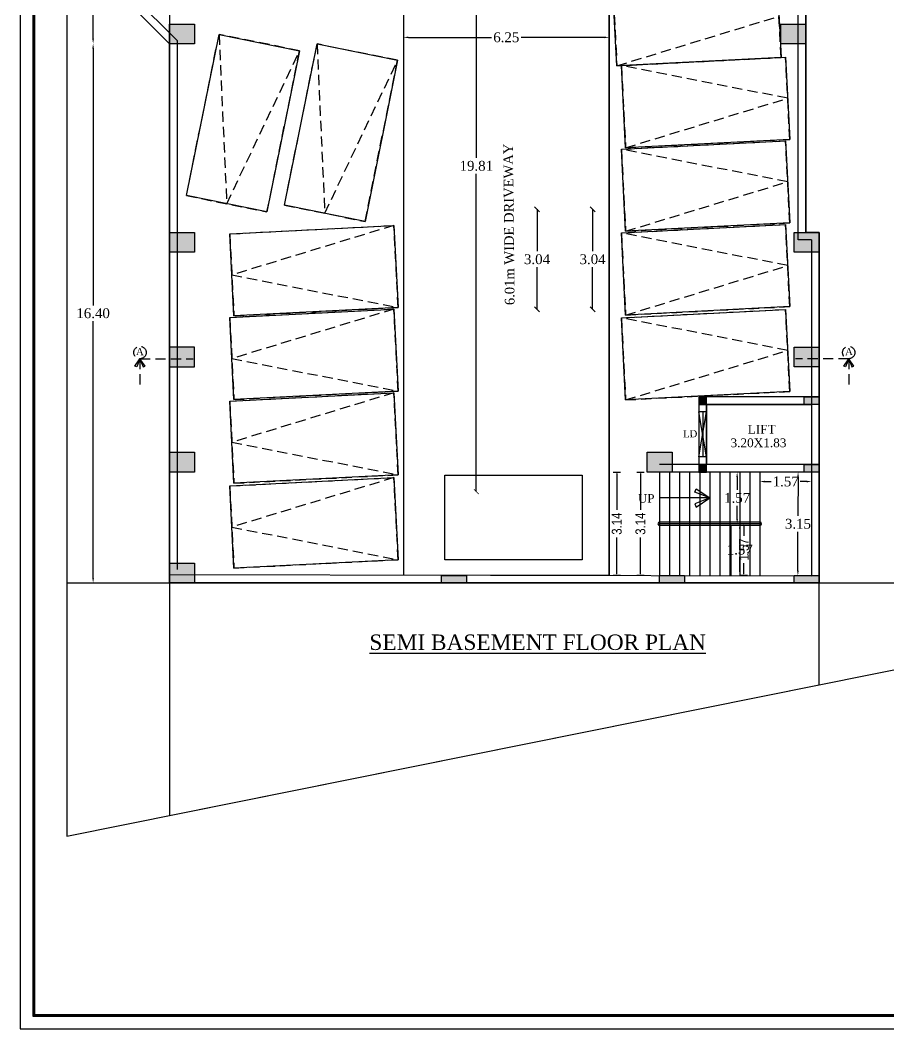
# Model space of a CAD drawing. Header units: metres. Extents: x 395 to 664, y 68 to 153.
# Drawn here: x 436.8 to 463.22, y 77.25 to 107.92 of the extents above; entities that cross this region are included whole.
import ezdxf

# ---------------------------------------------------------------- set-up
doc = ezdxf.new("R2010")
doc.units = ezdxf.units.M
doc.header["$LTSCALE"] = 25
doc.header["$MEASUREMENT"] = 0
doc.header["$PDMODE"] = 34
doc.linetypes.add('HIDDEN', pattern=[0.375, 0.25, -0.125])
doc.layers.get('Defpoints').update_dxf_attribs({"color": 222})
for name, color, linetype in [('ANGULAR_PARKING_SLOT_1', 6, 'Continuous'), ('BLK_1_FLR_-1_ EXIT_WIDTH_ STAIR', 173, 'Continuous'), ('BLK_1_FLR_-1_COVERED_PARKING', 173, 'Continuous'), ('BLK_1_FLR_-1_EXIT_WIDTH_DOOR', 2, 'Continuous'), ('BLK_1_FLR_-1_EXIT_WIDTH_STAIR', 1, 'Continuous'), ('BLK_1_FLR_-1_LIFT_2', 30, 'Continuous'), ('BLK_1_FLR_0_ EXIT_WIDTH_ DOOR', 7, 'Continuous'), ('BLK_1_FLR_0_ EXIT_WIDTH_ STAIR', 173, 'Continuous'), ('BLK_1_LVL_-1_BLDG_FOOT_PRINT', 1, 'Continuous'), ('BLK_1_LVL_-1_BSMNT_FRONT_SETBACK', 7, 'Continuous'), ('BLK_1_LVL_-1_BSMNT_PLOT_BOUNDARY', 7, 'Continuous'), ('BLK_1_LVL_-1_BSMNT_SIDE_SETBACK1', 7, 'Continuous'), ('BLK_1_LVL_-1_BSMNT_SIDE_SETBACK2', 7, 'Continuous'), ('DIST_EXIT', 7, 'Continuous'), ('DRIVE_WAY', 7, 'Continuous'), ('UG_SUMP', 194, 'Continuous')]:
    doc.layers.add(name, color=color, linetype=linetype)
doc.layers.add('BLK_1_FLR_-1_BLT_UP_AREA', color=18, linetype='Continuous', plot=False)
doc.layers.add('BLK_1_FLR_-1_BLT_UP_AREA_DEDUCT', color=18, linetype='Continuous', plot=False)
doc.styles.add('ROOM TEXT 10.5', font='swissc.ttf')
doc.styles.get("Standard").update_dxf_attribs({"font": 'times.ttf'})
doc.dimstyles.new('BUILDING OUTER', dxfattribs={"dimtxt": 0.3, "dimasz": 0.1, "dimexe": 0.18, "dimexo": 0.0625, "dimgap": 0.09, "dimtad": 0, "dimzin": 0, "dimdsep": 46, "dimtxsty": 'ROOM TEXT 10.5', "dimblk": 'A1', "dimcen": 0.09, "dimse1": 1, "dimse2": 1, "dimazin": 0, "dimtfac": 1, "dimtofl": 0, "dimtmove": 0, "dimatfit": 3, "dimfxl": 0, "dimtolj": 1, "dimtzin": 0, "dimarcsym": 0})
doc.dimstyles.get("Standard").update_dxf_attribs({"dimtxt": 0.3, "dimasz": 0.15, "dimexe": 0.18, "dimexo": 0.0625, "dimgap": 0.09, "dimtad": 0, "dimtih": 1, "dimtoh": 1, "dimzin": 0, "dimdsep": 46, "dimtxsty": 'Standard', "dimcen": 0.09, "dimse1": 1, "dimse2": 1, "dimadec": 0, "dimazin": 0, "dimtfac": 1, "dimtofl": 0, "dimtmove": 0, "dimatfit": 3, "dimfxl": 0, "dimtolj": 1, "dimtzin": 0, "dimarcsym": 0})

# ---------------------------------------------------------------- blocks, each defined once
blk = doc.blocks.new('*D41')
at = {"color": 0, "lineweight": -2, "ltscale": 0.5}
for p, q in [((458.603, 94.029), (458.603, 93.634)), ((458.603, 92.754), (458.603, 93.148))]:
    blk.add_line(p, q, dxfattribs=at)
at = {"color": 0, "ltscale": 0.5}
for points in [[(458.578, 94.029), (458.628, 94.029), (458.603, 94.179)], [(458.578, 92.754), (458.628, 92.754), (458.603, 92.604)]]:
    blk.add_solid(points, dxfattribs=at)
at = {"layer": 'Defpoints', "color": 0, "ltscale": 0.5}
for p in [(458.603, 94.179), (458.683, 94.179), (458.683, 92.604)]:
    blk.add_point(p, dxfattribs=at)
at = {"color": 0, "ltscale": 0.5, "insert": (458.603, 93.391), "char_height": 0.3, "attachment_point": 5}
blk.add_mtext('\\A1;1.57', dxfattribs=at)
blk = doc.blocks.new('*D42')
at = {"color": 0, "lineweight": -2, "ltscale": 0.5}
for p, q in [((458.683, 92.454), (458.683, 92.06)), ((458.683, 91.179), (458.683, 91.574))]:
    blk.add_line(p, q, dxfattribs=at)
at = {"color": 0, "ltscale": 0.5}
for points in [[(458.658, 92.454), (458.708, 92.454), (458.683, 92.604)], [(458.658, 91.179), (458.708, 91.179), (458.683, 91.029)]]:
    blk.add_solid(points, dxfattribs=at)
at = {"layer": 'Defpoints', "color": 0, "ltscale": 0.5}
for p in [(458.988, 92.604), (458.683, 91.029), (458.988, 91.029)]:
    blk.add_point(p, dxfattribs=at)
at = {"color": 0, "ltscale": 0.5, "insert": (458.683, 91.817), "char_height": 0.3, "attachment_point": 5}
blk.add_mtext('\\A1;1.57', dxfattribs=at)
blk = doc.blocks.new('*D43')
at = {"color": 0, "lineweight": -2, "ltscale": 0.5}
for p, q in [((459.443, 93.889), (459.638, 93.889)), ((460.717, 93.889), (460.522, 93.889))]:
    blk.add_line(p, q, dxfattribs=at)
at = {"color": 0, "ltscale": 0.5}
for points in [[(459.443, 93.914), (459.443, 93.864), (459.293, 93.889)], [(460.717, 93.914), (460.717, 93.864), (460.867, 93.889)]]:
    blk.add_solid(points, dxfattribs=at)
at = {"layer": 'Defpoints', "color": 0, "ltscale": 0.5}
for p in [(460.867, 93.889), (459.293, 93.391), (460.867, 93.391)]:
    blk.add_point(p, dxfattribs=at)
at = {"color": 0, "ltscale": 0.5, "insert": (460.08, 93.889), "char_height": 0.3, "attachment_point": 5}
blk.add_mtext('\\A1;1.57', dxfattribs=at)
blk = doc.blocks.new('*D44')
at = {"color": 0, "lineweight": -2, "ltscale": 0.5}
for p, q in [((460.456, 94.028), (460.453, 92.845)), ((460.45, 91.177), (460.452, 92.359))]:
    blk.add_line(p, q, dxfattribs=at)
at = {"color": 0, "ltscale": 0.5}
for points in [[(460.431, 94.028), (460.481, 94.028), (460.456, 94.178)], [(460.425, 91.177), (460.475, 91.177), (460.45, 91.027)]]:
    blk.add_solid(points, dxfattribs=at)
at = {"layer": 'Defpoints', "color": 0, "ltscale": 0.5}
for p in [(459.991, 94.179), (459.984, 91.028), (460.45, 91.027)]:
    blk.add_point(p, dxfattribs=at)
at = {"color": 0, "ltscale": 0.5, "insert": (460.453, 92.602), "char_height": 0.3, "attachment_point": 5}
blk.add_mtext('\\A1;3.15', dxfattribs=at)
blk = doc.blocks.new('*D47')
at = {"color": 0, "lineweight": -2, "ltscale": 0.5}
for p, q in [((439.016, 107.053), (439.016, 99.248)), ((439.016, 90.956), (439.016, 98.762))]:
    blk.add_line(p, q, dxfattribs=at)
for points in [[(438.991, 107.053), (439.041, 107.053), (439.016, 107.203)], [(438.991, 90.956), (439.041, 90.956), (439.016, 90.806)]]:
    blk.add_solid(points, dxfattribs=at)
at = {"layer": 'Defpoints', "color": 0, "lineweight": -2, "ltscale": 0.5}
for p in [(439.016, 107.203), (441.711, 107.203), (441.711, 90.806)]:
    blk.add_point(p, dxfattribs=at)
at = {"color": 0, "ltscale": 0.5, "insert": (439.016, 99.005), "char_height": 0.3, "attachment_point": 5}
blk.add_mtext('\\A1;16.40', dxfattribs=at)
blk = doc.blocks.new('*D37')
at = {"color": 0, "lineweight": -2, "ltscale": 0.5}
for p, q in [((439.016, 124.019), (439.016, 115.929)), ((439.016, 107.353), (439.016, 115.443))]:
    blk.add_line(p, q, dxfattribs=at)
for points in [[(438.991, 124.019), (439.041, 124.019), (439.016, 124.169)], [(438.991, 107.353), (439.041, 107.353), (439.016, 107.203)]]:
    blk.add_solid(points, dxfattribs=at)
at = {"layer": 'Defpoints', "color": 0, "lineweight": -2, "ltscale": 0.5}
for p in [(439.016, 124.169), (440.298, 124.169), (441.711, 107.203)]:
    blk.add_point(p, dxfattribs=at)
at = {"color": 0, "ltscale": 0.5, "insert": (439.016, 115.686), "char_height": 0.3, "attachment_point": 5}
blk.add_mtext('\\A1;16.97', dxfattribs=at)
blk = doc.blocks.new('A1')
at = {"color": 8, "lineweight": -2}
blk.add_line((0, 2.52), (0, -2.52), dxfattribs=at)
blk.add_solid([(-2.27, 0.38), (-2.27, -0.38), (0, 0)], dxfattribs=at)
blk = doc.blocks.new('*D139')
at = {"layer": 'BLK_1_FLR_0_ EXIT_WIDTH_ DOOR', "color": 0, "lineweight": -2, "ltscale": 25}
for p, q in [((455.663, 94.136), (455.663, 93.028)), ((455.663, 91.078), (455.663, 92.186))]:
    blk.add_line(p, q, dxfattribs=at)
at = {"layer": 'Defpoints', "color": 0, "linetype": 'ByBlock', "lineweight": -2, "ltscale": 25}
for p in [(456.525, 94.179), (455.663, 91.035), (456.525, 91.035)]:
    blk.add_point(p, dxfattribs=at)
at = {"layer": 'BLK_1_FLR_0_ EXIT_WIDTH_ DOOR', "color": 0, "linetype": 'ByBlock', "lineweight": -2, "ltscale": 25, "xscale": 0.043, "yscale": 0.043, "zscale": 0.043}
for p, rotation in [((455.663, 94.179), 90), ((455.663, 91.035), 270)]:
    blk.add_blockref('A1', p, dxfattribs=dict(at, rotation=rotation))
at = {"layer": 'BLK_1_FLR_0_ EXIT_WIDTH_ DOOR', "color": 0, "linetype": 'ByBlock', "lineweight": -2, "ltscale": 25, "insert": (455.663, 92.607), "char_height": 0.3, "attachment_point": 5, "rotation": 90, "style": 'ROOM TEXT 10.5'}
blk.add_mtext('\\A1;3.14', dxfattribs=at)
blk = doc.blocks.new('*D140')
at = {"layer": 'BLK_1_FLR_0_ EXIT_WIDTH_ STAIR', "color": 0, "lineweight": -2, "ltscale": 25}
for p, q in [((454.943, 94.136), (454.943, 93.028)), ((454.943, 91.078), (454.943, 92.186))]:
    blk.add_line(p, q, dxfattribs=at)
at = {"layer": 'Defpoints', "color": 0, "linetype": 'ByBlock', "lineweight": -2, "ltscale": 25}
for p in [(455.806, 94.179), (454.943, 91.035), (455.806, 91.035)]:
    blk.add_point(p, dxfattribs=at)
at = {"layer": 'BLK_1_FLR_0_ EXIT_WIDTH_ STAIR', "color": 0, "linetype": 'ByBlock', "lineweight": -2, "ltscale": 25, "xscale": 0.043, "yscale": 0.043, "zscale": 0.043}
for p, rotation in [((454.943, 94.179), 90), ((454.943, 91.035), 270)]:
    blk.add_blockref('A1', p, dxfattribs=dict(at, rotation=rotation))
at = {"layer": 'BLK_1_FLR_0_ EXIT_WIDTH_ STAIR', "color": 0, "linetype": 'ByBlock', "lineweight": -2, "ltscale": 25, "insert": (454.943, 92.607), "char_height": 0.3, "attachment_point": 5, "rotation": 90, "style": 'ROOM TEXT 10.5'}
blk.add_mtext('\\A1;3.14', dxfattribs=at)
blk = doc.blocks.new('*D141')
at = {"layer": 'Defpoints', "color": 0, "lineweight": -2}
for p in [(448.457, 107.397), (454.708, 107.397), (454.708, 107.397)]:
    blk.add_point(p, dxfattribs=at)
at = {"layer": 'DRIVE_WAY', "color": 0, "lineweight": -2}
for p, q in [((448.607, 107.397), (451.129, 107.397)), ((454.558, 107.397), (452.036, 107.397))]:
    blk.add_line(p, q, dxfattribs=at)
for points in [[(448.607, 107.422), (448.607, 107.372), (448.457, 107.397)], [(454.558, 107.422), (454.558, 107.372), (454.708, 107.397)]]:
    blk.add_solid(points, dxfattribs=at)
at = {"layer": 'DRIVE_WAY', "color": 0, "insert": (451.583, 107.397), "char_height": 0.3, "attachment_point": 5}
blk.add_mtext('\\A1;6.25', dxfattribs=at)
blk = doc.blocks.new('_ArchTick')
at = {"color": 0, "linetype": 'ByBlock', "const_width": 0.15}
blk.add_lwpolyline([(-0.5, -0.5), (0.5, 0.5)], dxfattribs=at)
blk = doc.blocks.new('*D165')
at = {"layer": 'Defpoints', "color": 0, "lineweight": -2}
for p in [(450.67, 113.394), (452.55, 113.394), (452.55, 93.582)]:
    blk.add_point(p, dxfattribs=at)
at = {"layer": 'DIST_EXIT', "color": 0, "lineweight": -2}
for p, q in [((450.67, 113.394), (450.67, 103.731)), ((450.67, 93.582), (450.67, 103.245))]:
    blk.add_line(p, q, dxfattribs=at)
at = {"layer": 'DIST_EXIT', "color": 0, "lineweight": -2, "xscale": 0.15, "yscale": 0.15, "zscale": 0.15}
for p, rotation in [((450.67, 113.394), 90), ((450.67, 93.582), 270)]:
    blk.add_blockref('_ArchTick', p, dxfattribs=dict(at, rotation=rotation))
at = {"layer": 'DIST_EXIT', "color": 0, "insert": (450.67, 103.488), "char_height": 0.3, "attachment_point": 5}
blk.add_mtext('\\A1;19.81', dxfattribs=at)
blk = doc.blocks.new('*D176')
at = {"layer": 'BLK_1_FLR_-1_ EXIT_WIDTH_ STAIR', "color": 0, "lineweight": -2, "ltscale": 25}
for p, q in [((458.81, 92.568), (458.81, 92.238)), ((458.81, 91.079), (458.81, 91.41))]:
    blk.add_line(p, q, dxfattribs=at)
at = {"layer": 'Defpoints', "color": 0, "linetype": 'ByBlock', "lineweight": -2, "ltscale": 25}
for p in [(459.115, 92.611), (458.81, 91.036), (459.115, 91.036)]:
    blk.add_point(p, dxfattribs=at)
at = {"layer": 'BLK_1_FLR_-1_ EXIT_WIDTH_ STAIR', "color": 0, "linetype": 'ByBlock', "lineweight": -2, "ltscale": 25, "xscale": 0.043, "yscale": 0.043, "zscale": 0.043}
for p, rotation in [((458.81, 92.611), 90), ((458.81, 91.036), 270)]:
    blk.add_blockref('A1', p, dxfattribs=dict(at, rotation=rotation))
at = {"layer": 'BLK_1_FLR_-1_ EXIT_WIDTH_ STAIR', "color": 0, "linetype": 'ByBlock', "lineweight": -2, "ltscale": 25, "insert": (458.81, 91.824), "char_height": 0.3, "attachment_point": 5, "rotation": 90, "style": 'ROOM TEXT 10.5'}
blk.add_mtext('\\A1;1.57', dxfattribs=at)
blk = doc.blocks.new('_Oblique')
at = {"color": 0, "linetype": 'ByBlock', "lineweight": -2}
blk.add_line((-0.5, -0.5), (0.5, 0.5), dxfattribs=at)
blk = doc.blocks.new('*D177')
at = {"layer": 'BLK_1_FLR_-1_EXIT_WIDTH_DOOR', "color": 0, "lineweight": -2}
for p, q in [((452.517, 102.168), (452.517, 100.891)), ((452.517, 99.128), (452.517, 100.405))]:
    blk.add_line(p, q, dxfattribs=at)
at = {"layer": 'Defpoints', "color": 0, "lineweight": -2}
for p in [(452.517, 102.168), (453.595, 102.168), (453.595, 99.128)]:
    blk.add_point(p, dxfattribs=at)
at = {"layer": 'BLK_1_FLR_-1_EXIT_WIDTH_DOOR', "color": 0, "lineweight": -2, "xscale": 0.15, "yscale": 0.15, "zscale": 0.15}
for p, rotation in [((452.517, 102.168), 90), ((452.517, 99.128), 270)]:
    blk.add_blockref('_Oblique', p, dxfattribs=dict(at, rotation=rotation))
at = {"layer": 'BLK_1_FLR_-1_EXIT_WIDTH_DOOR', "color": 0, "insert": (452.517, 100.648), "char_height": 0.3, "attachment_point": 5}
blk.add_mtext('\\A1;3.04', dxfattribs=at)
blk = doc.blocks.new('*D178')
at = {"layer": 'BLK_1_FLR_-1_EXIT_WIDTH_STAIR', "color": 0, "lineweight": -2}
for p, q in [((454.206, 102.168), (454.206, 100.891)), ((454.206, 99.128), (454.206, 100.405))]:
    blk.add_line(p, q, dxfattribs=at)
at = {"layer": 'Defpoints', "color": 0, "lineweight": -2}
for p in [(453.595, 102.168), (454.206, 102.168), (453.595, 99.128)]:
    blk.add_point(p, dxfattribs=at)
at = {"layer": 'BLK_1_FLR_-1_EXIT_WIDTH_STAIR', "color": 0, "lineweight": -2, "xscale": 0.15, "yscale": 0.15, "zscale": 0.15}
for p, rotation in [((454.206, 102.168), 90), ((454.206, 99.128), 270)]:
    blk.add_blockref('_Oblique', p, dxfattribs=dict(at, rotation=rotation))
at = {"layer": 'BLK_1_FLR_-1_EXIT_WIDTH_STAIR', "color": 0, "insert": (454.206, 100.648), "char_height": 0.3, "attachment_point": 5}
blk.add_mtext('\\A1;3.04', dxfattribs=at)

msp = doc.modelspace()

# ---------------------------------------------------------------- hatches: boundary and pattern name
at = {"ltscale": 0.5}
h = msp.add_hatch(color=0, dxfattribs=at)
h.dxf.hatch_style = 1
h.paths.add_polyline_path([(441.342, 107.203), (442.102, 107.203), (442.102, 107.803), (441.342, 107.803)])
h = msp.add_hatch(color=0, dxfattribs=at)
h.dxf.hatch_style = 1
h.paths.add_polyline_path([(459.933, 107.203), (460.693, 107.203), (460.693, 107.803), (459.933, 107.803)])
h = msp.add_hatch(color=0, dxfattribs=at)
h.dxf.hatch_style = 1
h.paths.add_polyline_path([(441.342, 100.866), (442.102, 100.866), (442.102, 101.466), (441.342, 101.466)])
h = msp.add_hatch(color=0, dxfattribs=at)
h.dxf.hatch_style = 1
h.paths.add_polyline_path([(460.336, 100.866), (461.096, 100.866), (461.096, 101.466), (460.336, 101.466)])
h = msp.add_hatch(color=0, dxfattribs=at)
h.dxf.hatch_style = 1
h.paths.add_polyline_path([(442.102, 97.975), (441.342, 97.975), (441.342, 97.375), (442.102, 97.375)])
h = msp.add_hatch(color=0, dxfattribs=at)
h.dxf.hatch_style = 1
h.paths.add_polyline_path([(460.336, 97.375), (461.096, 97.375), (461.096, 97.975), (460.336, 97.975)])
h = msp.add_hatch(color=0, dxfattribs=at)
h.dxf.hatch_style = 1
h.paths.add_polyline_path([(441.342, 94.179), (442.102, 94.179), (442.102, 94.779), (441.342, 94.779)])
h = msp.add_hatch(color=0, dxfattribs=at)
h.dxf.hatch_style = 1
h.paths.add_polyline_path([(455.865, 94.179), (456.625, 94.179), (456.625, 94.779), (455.865, 94.779)])
h = msp.add_hatch(color=0, dxfattribs=at)
h.dxf.hatch_style = 1
h.paths.add_polyline_path([(441.342, 90.806), (442.102, 90.806), (442.102, 91.406), (441.342, 91.406)])
at = {"ltscale": 4}
h = msp.add_hatch(color=0, dxfattribs=at)
h.dxf.hatch_style = 1
h.paths.add_polyline_path([(449.609, 90.806), (450.371, 90.806), (450.371, 91.035), (449.609, 91.035)])
h = msp.add_hatch(color=0, dxfattribs=at)
h.dxf.hatch_style = 1
h.paths.add_polyline_path([(456.245, 90.806), (457.006, 90.806), (457.006, 91.035), (456.245, 91.035)])
h = msp.add_hatch(color=0, dxfattribs=at)
h.dxf.hatch_style = 1
h.paths.add_polyline_path([(460.334, 90.806), (461.096, 90.806), (461.096, 91.035), (460.334, 91.035)])

# ---------------------------------------------------------------- linework, layer by layer
at = {"color": 0, "ltscale": 0.5}
for p, q in [((460.464, 101.238), (460.464, 117.674)), ((455.865, 94.179), (455.865, 94.407)), ((457.317, 93.57), (457.359, 93.67)), ((457.769, 93.391), (457.317, 93.57)), ((457.359, 93.67), (457.769, 93.391)), ((457.769, 93.391), (456.245, 93.391)), ((457.769, 93.391), (457.317, 93.213)), ((457.359, 93.112), (457.769, 93.391)), ((457.317, 93.213), (457.359, 93.112)), ((441.342, 91.066), (460.867, 91.026))]:
    msp.add_line(p, q, dxfattribs=at)
at = {"color": 0, "ltscale": 4}
for p, q in [((454.708, 113.394), (454.708, 91.037)), ((460.693, 109.08), (460.693, 101.466)), ((439.929, 108.616), (441.342, 107.203)), ((440.158, 108.71), (441.57, 107.298)), ((448.457, 107.627), (448.457, 91.05)), ((441.342, 107.203), (441.342, 90.806)), ((441.57, 107.298), (441.57, 99.794)), ((460.867, 101.238), (460.464, 101.238)), ((461.096, 101.466), (460.693, 101.466)), ((460.867, 101.238), (460.867, 91.035)), ((461.096, 101.466), (461.096, 90.806)), ((441.571, 99.796), (441.571, 97.294)), ((441.571, 97.296), (441.571, 94.794)), ((461.096, 96.465), (457.439, 96.465)), ((457.439, 96.465), (457.439, 94.636)), ((461.096, 96.236), (461.096, 96.465)), ((461.096, 96.236), (457.667, 96.236)), ((457.667, 96.236), (457.667, 96.008)), ((457.667, 96.008), (457.439, 96.008)), ((457.667, 94.636), (457.439, 96.008)), ((457.439, 94.636), (457.667, 96.008)), ((457.667, 96.008), (457.667, 94.636)), ((441.57, 94.794), (441.57, 91.214)), ((457.667, 94.636), (457.439, 94.636)), ((457.439, 94.636), (457.439, 94.407)), ((457.667, 94.636), (457.667, 94.407)), ((457.439, 94.407), (456.245, 94.407)), ((461.096, 94.179), (456.245, 94.179)), ((456.245, 94.179), (456.245, 92.61)), ((456.549, 94.179), (456.549, 92.604)), ((456.854, 94.179), (456.854, 92.604)), ((457.159, 94.179), (457.159, 92.604)), ((457.464, 94.179), (457.464, 92.604)), ((461.096, 94.407), (457.667, 94.407)), ((457.769, 94.179), (457.769, 92.604)), ((458.073, 94.179), (458.073, 92.604)), ((458.378, 94.179), (458.378, 92.604)), ((458.683, 94.179), (458.683, 92.604)), ((458.988, 94.179), (458.988, 92.604)), ((459.293, 94.179), (459.293, 92.604)), ((461.096, 94.179), (461.096, 94.407)), ((459.293, 92.655), (456.245, 92.655)), ((459.293, 92.604), (456.245, 92.604)), ((456.245, 92.604), (456.245, 91.035)), ((459.293, 92.553), (456.245, 92.553)), ((456.549, 92.604), (456.549, 91.029)), ((456.854, 92.604), (456.854, 91.029)), ((457.159, 92.604), (457.159, 91.029)), ((457.464, 92.604), (457.464, 91.029)), ((457.769, 92.604), (457.769, 91.029)), ((458.073, 92.604), (458.073, 91.029)), ((458.378, 92.604), (458.378, 91.029)), ((458.683, 92.604), (458.683, 91.029)), ((458.988, 92.604), (458.988, 91.029)), ((459.293, 92.604), (459.293, 91.029)), ((460.867, 91.405), (460.867, 91.026)), ((441.342, 90.806), (461.096, 90.806))]:
    msp.add_line(p, q, dxfattribs=at)
at = {"color": 0, "linetype": 'HIDDEN', "ltscale": 0.05}
for p, q in [((459.939, 106.788), (459.811, 109.285)), ((454.817, 109.029), (454.945, 106.532)), ((454.945, 106.532), (459.875, 108.036)), ((441.854, 102.585), (442.846, 107.486)), ((445.296, 106.99), (442.846, 107.486)), ((442.846, 107.486), (443.079, 102.337)), ((444.835, 102.296), (445.827, 107.196)), ((448.277, 106.7), (445.827, 107.196)), ((445.827, 107.196), (446.06, 102.048)), ((443.079, 102.337), (445.296, 106.99)), ((444.304, 102.089), (445.296, 106.99)), ((444.304, 102.089), (445.296, 106.99)), ((454.945, 106.532), (459.939, 106.788)), ((454.945, 106.532), (459.939, 106.788)), ((455.082, 106.537), (460.076, 106.793)), ((460.204, 104.296), (460.076, 106.793)), ((446.06, 102.048), (448.277, 106.7)), ((447.285, 101.8), (448.277, 106.7)), ((447.285, 101.8), (448.277, 106.7)), ((455.082, 106.537), (455.211, 104.04)), ((460.14, 105.545), (455.082, 106.537)), ((455.211, 104.04), (460.14, 105.545)), ((455.211, 104.04), (460.204, 104.296)), ((455.211, 104.04), (460.204, 104.296)), ((455.082, 103.995), (460.076, 104.251)), ((455.082, 103.995), (455.211, 101.499)), ((460.14, 103.003), (455.082, 103.995)), ((460.204, 101.755), (460.076, 104.251)), ((455.211, 101.499), (460.14, 103.003)), ((441.854, 102.585), (444.304, 102.089)), ((444.835, 102.296), (447.285, 101.8)), ((443.172, 101.421), (448.165, 101.677)), ((448.165, 101.677), (443.236, 100.173)), ((448.293, 99.181), (448.165, 101.677)), ((455.082, 101.45), (460.076, 101.706)), ((455.211, 101.499), (460.204, 101.755)), ((455.211, 101.499), (460.204, 101.755)), ((460.204, 99.209), (460.076, 101.706)), ((443.172, 101.421), (443.3, 98.925)), ((455.082, 101.45), (455.211, 98.953)), ((460.14, 100.457), (455.082, 101.45)), ((455.211, 98.953), (460.14, 100.457)), ((443.236, 100.173), (448.293, 99.181)), ((443.172, 98.88), (448.165, 99.136)), ((448.165, 99.136), (443.236, 97.631)), ((443.3, 98.925), (448.293, 99.181)), ((443.3, 98.925), (448.293, 99.181)), ((448.293, 96.639), (448.165, 99.136)), ((455.082, 98.869), (460.076, 99.125)), ((455.211, 98.953), (460.204, 99.209)), ((455.211, 98.953), (460.204, 99.209)), ((460.204, 96.628), (460.076, 99.125)), ((443.172, 98.88), (443.3, 96.383)), ((455.082, 98.869), (455.211, 96.372)), ((460.14, 97.877), (455.082, 98.869)), ((455.211, 96.372), (460.14, 97.877)), ((440.287, 97.396), (440.441, 97.624)), ((440.441, 97.624), (440.346, 97.373)), ((440.441, 97.624), (440.441, 96.844)), ((440.441, 97.624), (440.536, 97.373)), ((440.594, 97.396), (440.441, 97.624)), ((440.441, 97.624), (442.063, 97.624)), ((443.236, 97.631), (448.293, 96.639)), ((461.997, 97.624), (460.374, 97.624)), ((461.844, 97.396), (461.997, 97.624)), ((461.997, 97.624), (461.902, 97.373)), ((461.997, 97.624), (461.997, 96.844)), ((461.997, 97.624), (462.092, 97.373)), ((462.15, 97.396), (461.997, 97.624)), ((440.346, 97.373), (440.287, 97.396)), ((440.536, 97.373), (440.594, 97.396)), ((461.902, 97.373), (461.844, 97.396)), ((462.092, 97.373), (462.15, 97.396)), ((443.3, 96.383), (448.293, 96.639)), ((443.3, 96.383), (448.293, 96.639)), ((455.211, 96.372), (460.204, 96.628)), ((455.211, 96.372), (460.204, 96.628)), ((443.172, 96.334), (448.165, 96.59)), ((443.172, 96.334), (443.3, 93.837)), ((448.165, 96.59), (443.236, 95.086)), ((448.293, 94.093), (448.165, 96.59)), ((443.236, 95.086), (448.293, 94.093)), ((443.172, 93.754), (448.165, 94.01)), ((448.165, 94.01), (443.236, 92.505)), ((443.3, 93.837), (448.293, 94.093)), ((443.3, 93.837), (448.293, 94.093)), ((448.293, 91.513), (448.165, 94.01)), ((443.172, 93.754), (443.3, 91.257)), ((443.236, 92.505), (448.293, 91.513)), ((443.3, 91.257), (448.293, 91.513)), ((443.3, 91.257), (448.293, 91.513))]:
    msp.add_line(p, q, dxfattribs=at)
at = {"color": 0}
msp.add_line((457.557, 96.008), (457.557, 94.636), dxfattribs=at)
at = {"color": 0, "ltscale": 5}
msp.add_line((458.421, 91.031), (458.424, 92.564), dxfattribs=at)
at = {"color": 0, "linetype": 'ByBlock', "lineweight": -2}
for points in [[(436.797, 77.246), (589.569, 77.246), (589.569, 152.613), (436.797, 152.613)], [(437.179, 77.628), (589.187, 77.628), (589.187, 152.231), (437.179, 152.231)], [(437.197, 77.646), (589.169, 77.646), (589.169, 152.213), (437.197, 152.213)], [(437.216, 77.665), (589.15, 77.665), (589.15, 152.194), (437.216, 152.194)], [(437.234, 77.683), (589.132, 77.683), (589.132, 152.176), (437.234, 152.176)]]:
    msp.add_lwpolyline(points, close=True, dxfattribs=at)
at = {"color": 0, "ltscale": 0.5}
for points in [[(441.342, 107.803), (442.102, 107.803), (442.102, 107.203), (441.342, 107.203)], [(459.933, 107.803), (460.693, 107.803), (460.693, 107.203), (459.933, 107.203)], [(441.342, 101.466), (442.102, 101.466), (442.102, 100.866), (441.342, 100.866)], [(460.336, 101.466), (461.096, 101.466), (461.096, 100.866), (460.336, 100.866)], [(442.102, 97.975), (441.342, 97.975), (441.342, 97.375), (442.102, 97.375)], [(460.336, 97.975), (461.096, 97.975), (461.096, 97.375), (460.336, 97.375)], [(441.342, 94.779), (442.102, 94.779), (442.102, 94.179), (441.342, 94.179)], [(455.865, 94.779), (456.625, 94.779), (456.625, 94.179), (455.865, 94.179)], [(441.342, 91.406), (442.102, 91.406), (442.102, 90.806), (441.342, 90.806)], [(449.609, 91.035), (450.371, 91.035), (450.371, 90.806), (449.609, 90.806)], [(456.245, 91.035), (457.006, 91.035), (457.006, 90.806), (456.245, 90.806)], [(460.334, 91.035), (461.096, 91.035), (461.096, 90.806), (460.334, 90.806)]]:
    msp.add_lwpolyline(points, close=True, dxfattribs=at)
at = {"color": 0, "ltscale": 4}
for points in [[(457.439, 96.236), (457.667, 96.236), (457.667, 96.465), (457.439, 96.465), (457.439, 96.236)], [(457.439, 94.179), (457.667, 94.179), (457.667, 94.407), (457.439, 94.407), (457.439, 94.179)]]:
    msp.add_lwpolyline(points, dxfattribs=at)
for points in [[(460.639, 96.236), (460.639, 96.465), (461.096, 96.465), (461.096, 96.236)], [(460.639, 94.179), (460.639, 94.407), (461.096, 94.407), (461.096, 94.179)]]:
    msp.add_lwpolyline(points, close=True, dxfattribs=at)
at = {"color": 0, "linetype": 'HIDDEN', "ltscale": 0.05}
for centre in [(440.441, 97.812), (461.997, 97.812)]:
    msp.add_circle(centre, 0.188, dxfattribs=at)
at = {"color": 0, "ltscale": 4}
for centre, start, end in [((456.245, 92.604), 90, 270), ((459.293, 92.604), 270, 90)]:
    msp.add_arc(centre, 0.0508, start, end, dxfattribs=at)
for points in [[(457.439, 96.236), (457.439, 96.465), (457.667, 96.236), (457.667, 96.465)], [(460.639, 96.465), (461.096, 96.465), (460.639, 96.231), (461.096, 96.236)], [(457.439, 94.179), (457.439, 94.407), (457.667, 94.179), (457.667, 94.407)], [(460.639, 94.407), (461.096, 94.407), (460.639, 94.173), (461.096, 94.179)]]:
    msp.add_solid(points, dxfattribs=at)
at = {"layer": 'ANGULAR_PARKING_SLOT_1', "linetype": 'Continuous'}
for points in [[(459.811, 109.285), (459.939, 106.788), (454.945, 106.532), (454.817, 109.029)], [(442.846, 107.486), (445.296, 106.99), (444.304, 102.089), (441.854, 102.585)], [(445.827, 107.196), (448.277, 106.7), (447.285, 101.8), (444.835, 102.296)], [(460.076, 106.793), (460.204, 104.296), (455.211, 104.04), (455.082, 106.537)], [(460.076, 104.251), (460.204, 101.755), (455.211, 101.499), (455.082, 103.995)], [(448.165, 101.677), (448.293, 99.181), (443.3, 98.925), (443.172, 101.421)], [(460.076, 101.706), (460.204, 99.209), (455.211, 98.953), (455.082, 101.45)], [(448.165, 99.136), (448.293, 96.639), (443.3, 96.383), (443.172, 98.88)], [(460.076, 99.125), (460.204, 96.628), (455.211, 96.372), (455.082, 98.869)], [(448.165, 96.59), (448.293, 94.093), (443.3, 93.837), (443.172, 96.334)], [(448.165, 94.01), (448.293, 91.513), (443.3, 91.257), (443.172, 93.754)]]:
    msp.add_lwpolyline(points, close=True, dxfattribs=at)
at = {"layer": 'BLK_1_FLR_-1_BLT_UP_AREA', "color": 18}
msp.add_lwpolyline([(460.693, 119.961), (446.166, 119.961), (446.166, 119.961), (446.166, 113.624), (441.342, 113.624), (441.342, 113.624), (441.342, 90.806), (461.096, 90.806), (461.096, 101.466), (460.693, 101.466)], close=True, dxfattribs=at)
at = {"layer": 'BLK_1_FLR_-1_BLT_UP_AREA_DEDUCT', "color": 18}
msp.add_lwpolyline([(460.693, 119.961), (446.166, 119.961), (446.166, 119.961), (446.166, 113.624), (441.342, 113.624), (441.342, 113.624), (441.342, 90.806), (461.096, 90.806), (461.096, 101.466), (460.693, 101.466)], close=True, dxfattribs=at)
at = {"layer": 'BLK_1_FLR_-1_COVERED_PARKING'}
msp.add_lwpolyline([(460.693, 119.961), (446.166, 119.961), (446.166, 119.961), (446.166, 113.624), (441.342, 113.624), (441.342, 113.624), (441.342, 90.806), (461.096, 90.806), (461.096, 101.466), (460.693, 101.466)], close=True, dxfattribs=at)
at = {"layer": 'BLK_1_FLR_-1_LIFT_2'}
msp.add_lwpolyline([(457.667, 96.236), (460.867, 96.236), (460.867, 94.407), (457.667, 94.407)], close=True, dxfattribs=at)
at = {"layer": 'BLK_1_LVL_-1_BLDG_FOOT_PRINT'}
msp.add_lwpolyline([(461.096, 101.466), (460.693, 101.466), (460.693, 119.961), (439.929, 119.961), (439.929, 119.961), (439.929, 119.961), (439.929, 108.616), (441.342, 107.203), (441.342, 90.806), (461.096, 90.806)], close=True, dxfattribs=at)
at = {"layer": 'BLK_1_LVL_-1_BSMNT_FRONT_SETBACK', "color": 2}
msp.add_lwpolyline([(461.096, 87.703), (461.096, 90.806), (441.342, 90.806), (441.342, 83.73)], close=True, dxfattribs=at)
at = {"layer": 'BLK_1_LVL_-1_BSMNT_PLOT_BOUNDARY', "color": 70}
msp.add_lwpolyline([(463.737, 122.522), (438.217, 126.994), (438.217, 83.101), (464.521, 88.392)], close=True, dxfattribs=at)
at = {"layer": 'BLK_1_LVL_-1_BSMNT_SIDE_SETBACK1', "color": 102, "linetype": 'ByBlock', "lineweight": -2, "ltscale": 0.5}
msp.add_lwpolyline([(463.796, 119.961), (460.693, 119.961), (460.693, 101.466), (461.096, 101.466), (461.096, 90.806), (464.466, 90.806)], close=True, dxfattribs=at)
at = {"layer": 'BLK_1_LVL_-1_BSMNT_SIDE_SETBACK2', "color": 11, "linetype": 'ByBlock', "lineweight": -2, "ltscale": 0.5}
msp.add_lwpolyline([(441.342, 107.203), (439.929, 108.616), (439.929, 119.961), (438.217, 119.961), (438.217, 90.806), (441.342, 90.806)], close=True, dxfattribs=at)
at = {"layer": 'DRIVE_WAY', "color": 255}
msp.add_lwpolyline([(454.708, 113.394), (440.154, 113.394), (440.027, 108.71), (448.457, 108.709), (448.457, 108.709), (448.457, 91.05), (454.71, 91.038)], close=True, dxfattribs=at)
at = {"layer": 'UG_SUMP', "linetype": 'HIDDEN', "lineweight": -2}
msp.add_lwpolyline([(449.708, 94.082), (453.885, 94.082), (453.885, 91.507), (449.708, 91.507)], close=True, dxfattribs=at)

# ---------------------------------------------------------------- texts
at = {"color": 0}
for s, height, rotation, p in [('6.01m WIDE DRIVEWAY', 0.29338, 90.5637, (451.833, 99.256)), ('A', 0.216, 359.4363, (440.32, 97.734)), ('A', 0.216, 0.5637, (461.888, 97.732)), ('LD', 0.216, 0.5637, (456.959, 95.232)), ('UP', 0.2592, 0.5637, (455.59, 93.246))]:
    msp.add_text(s, height=height, rotation=rotation, dxfattribs=at).set_placement(p)
for s, height, p in [('LIFT', 0.2667, (458.926, 95.347)), ('3.20X1.83', 0.2667, (458.402, 94.934)), ('%%USEMI BASEMENT FLOOR PLAN', 0.47009, (447.418, 88.768))]:
    msp.add_text(s, height=height, dxfattribs=at).set_placement(p)

# ---------------------------------------------------------------- dimensions: what is measured, and where the dimension line sits
at = {"color": 0, "ltscale": 0.5}
dim = msp.add_linear_dim(base=(439.016, 124.169), p1=(441.711, 107.203), p2=(440.298, 124.169), angle=270, dimstyle='Standard', override={"dimtmove": 1}, dxfattribs=at)
dim.commit()
dim.dimension.update_dxf_attribs({"geometry": '*D37', "text_midpoint": (439.016, 115.686)})
for p1, p2, distance, picture, middle in [((441.711, 90.806), (441.711, 107.203), 2.695, '*D47', (439.016, 99.005)), ((458.683, 92.604), (458.683, 94.1788), 0.0802, '*D41', (458.6028, 93.3914)), ((459.991, 94.179), (459.984, 91.028), 0.465, '*D44', (460.453, 92.602)), ((459.293, 93.391), (460.867, 93.391), 0.498, '*D43', (460.08, 93.889)), ((458.9878, 92.604), (458.9878, 91.0291), -0.3048, '*D42', (458.683, 91.8165))]:
    dim = msp.add_aligned_dim(p1=p1, p2=p2, distance=distance, dimstyle='Standard', dxfattribs=at)
    dim.commit()
    dim.dimension.update_dxf_attribs({"geometry": picture, "text_midpoint": middle})
at = {"layer": 'BLK_1_FLR_-1_ EXIT_WIDTH_ STAIR', "color": 0, "linetype": 'ByBlock', "lineweight": -2, "ltscale": 25}
dim = msp.add_aligned_dim(p1=(459.1147, 92.6111), p2=(459.1147, 91.0363), distance=-0.3048, dimstyle='BUILDING OUTER', override={"dimasz": 0.043, "dimfxl": 3}, dxfattribs=at)
dim.commit()
dim.dimension.update_dxf_attribs({"geometry": '*D176', "text_midpoint": (458.8099, 91.8237)})
at = {"layer": 'BLK_1_FLR_-1_EXIT_WIDTH_DOOR'}
dim = msp.add_aligned_dim(p1=(453.595, 99.128), p2=(453.595, 102.168), distance=1.078, dimstyle='Standard', override={"dimblk1": 'Oblique', "dimblk2": 'Oblique', "dimsah": 1}, dxfattribs=at)
dim.commit()
dim.dimension.update_dxf_attribs({"geometry": '*D177', "text_midpoint": (452.517, 100.648)})
at = {"layer": 'BLK_1_FLR_-1_EXIT_WIDTH_STAIR'}
dim = msp.add_aligned_dim(p1=(453.595, 99.128), p2=(453.595, 102.168), distance=-0.61, dimstyle='Standard', override={"dimblk1": 'Oblique', "dimblk2": 'Oblique', "dimsah": 1}, dxfattribs=at)
dim.commit()
dim.dimension.update_dxf_attribs({"geometry": '*D178', "text_midpoint": (454.206, 100.648)})
at = {"layer": 'BLK_1_FLR_0_ EXIT_WIDTH_ DOOR', "color": 2, "linetype": 'ByBlock', "lineweight": -2, "ltscale": 25}
dim = msp.add_aligned_dim(p1=(456.525, 94.179), p2=(456.525, 91.035), distance=-0.863, dimstyle='BUILDING OUTER', override={"dimasz": 0.043, "dimfxl": 0.075}, dxfattribs=at)
dim.commit()
dim.dimension.update_dxf_attribs({"geometry": '*D139', "text_midpoint": (455.663, 92.607)})
at = {"layer": 'BLK_1_FLR_0_ EXIT_WIDTH_ STAIR', "color": 0, "linetype": 'ByBlock', "lineweight": -2, "ltscale": 25}
dim = msp.add_aligned_dim(p1=(455.806, 94.179), p2=(455.806, 91.035), distance=-0.863, dimstyle='BUILDING OUTER', override={"dimasz": 0.043, "dimfxl": 3}, dxfattribs=at)
dim.commit()
dim.dimension.update_dxf_attribs({"geometry": '*D140', "text_midpoint": (454.943, 92.607)})
at = {"layer": 'DIST_EXIT'}
dim = msp.add_aligned_dim(p1=(452.55, 93.582), p2=(452.55, 113.394), distance=1.881, dimstyle='Standard', override={"dimblk1": 'ArchTick', "dimblk2": 'ArchTick', "dimsah": 1}, dxfattribs=at)
dim.commit()
dim.dimension.update_dxf_attribs({"geometry": '*D165', "text_midpoint": (450.67, 103.488)})
at = {"layer": 'DRIVE_WAY', "color": 255}
dim = msp.add_aligned_dim(p1=(448.457, 107.397), p2=(454.708, 107.397), distance=0, dimstyle='Standard', dxfattribs=at)
dim.commit()
dim.dimension.update_dxf_attribs({"geometry": '*D141', "text_midpoint": (451.583, 107.397)})

doc.saveas('drawing.dxf')
